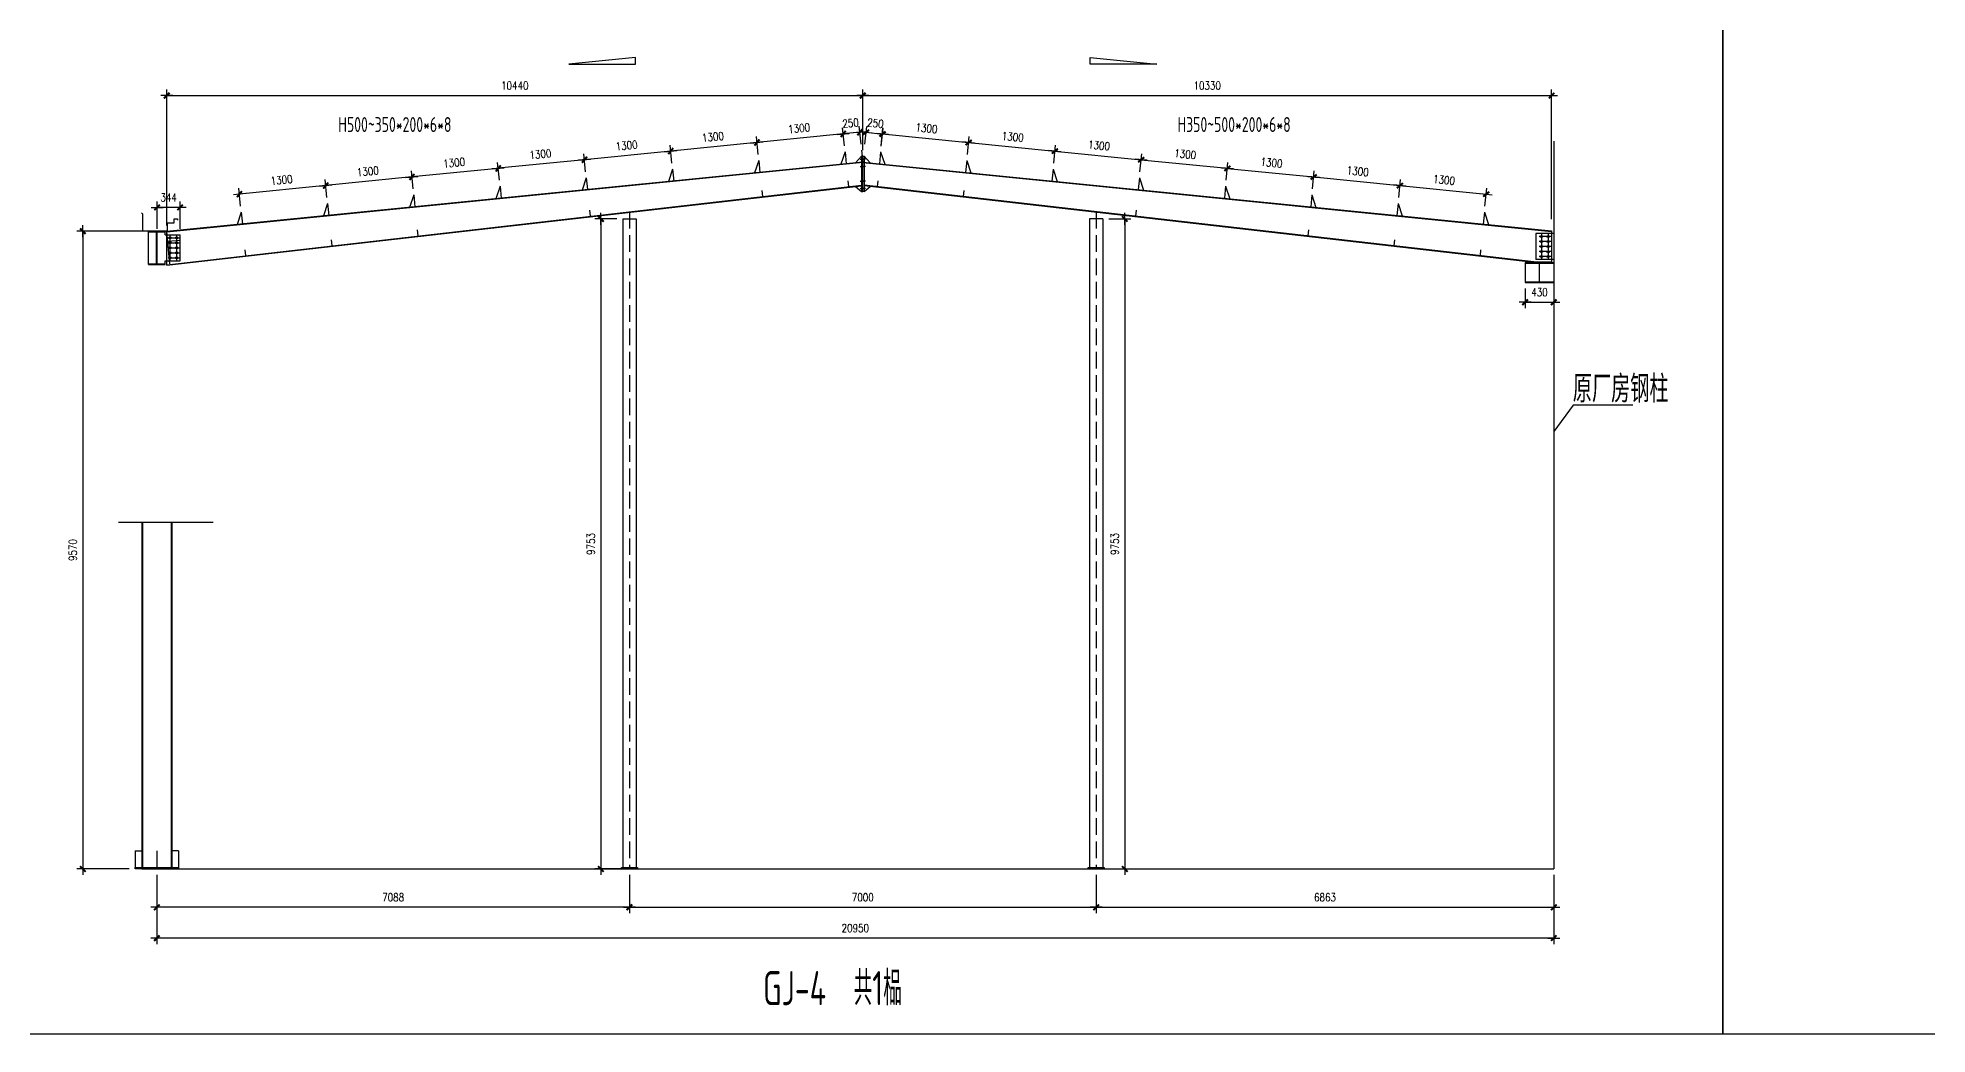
# Model space of a CAD drawing. Header units: millimetres. Extents: x 2287919 to 2522484, y -1845182 to -1736911.
# Drawn here: x 2366007 to 2394342, y -1845182 to -1830232 of the extents above; entities that cross this region are included whole.
import ezdxf

# ---------------------------------------------------------------- set-up
doc = ezdxf.new("R2010")
doc.units = ezdxf.units.MM
doc.header["$LTSCALE"] = 1000
doc.header["$PDMODE"] = 34
doc.linetypes.add('DASH', pattern=[0.35, 0.25, -0.1])
doc.styles.add('DIM_FONT', font='simplex.shx', dxfattribs={"width": 0.8, "bigfont": 'hztxt.shx'})
doc.styles.add('hz', font='gbenor.shx', dxfattribs={"width": 0.75, "height": 100, "bigfont": 'gbcbig.shx'})
doc.styles.add('TSSD_Label', font='Tssdeng.shx', dxfattribs={"width": 0.7, "bigfont": 'hztxt.shx'})
doc.dimstyles.new('WGH(1)', dxfattribs={"dimscale": 1.2, "dimtxt": 100, "dimasz": 0.5, "dimexe": 75, "dimexo": 75, "dimgap": 75, "dimtad": 1, "dimdec": 0, "dimzin": 0, "dimdsep": 46, "dimtxsty": 'DIM_FONT', "dimblk1": '_DIMX', "dimblk2": '_DIMX', "dimsah": 1, "dimcen": 0.09, "dimclrd": 3, "dimclre": 3, "dimclrt": 7, "dimadec": 0, "dimazin": 0, "dimtfac": 1, "dimtdec": 0, "dimtix": 1, "dimtmove": 2, "dimatfit": 3, "dimldrblk": '_DIMX', "dimfxl": 1, "dimtolj": 1, "dimtzin": 0, "dimarcsym": 0})

# ---------------------------------------------------------------- blocks, each defined once
blk = doc.blocks.new('_DIMX')
blk.add_line((-150, 0), (150, 0))
at = {"const_width": 50}
blk.add_lwpolyline([(-70, -70), (70, 70)], dxfattribs=at)
blk = doc.blocks.new('*D99')
at = {"color": 3, "lineweight": -2}
for p, q in [((2367792, -1842793), (2367792, -1843830)), ((2388742, -1842793), (2388742, -1843830)), ((2388741, -1843740), (2367793, -1843740))]:
    blk.add_line(p, q, dxfattribs=at)
at = {"layer": 'Defpoints', "color": 0}
for p in [(2367792, -1842703), (2388742, -1842703), (2367792, -1843740)]:
    blk.add_point(p, dxfattribs=at)
at = {"color": 3, "lineweight": -2, "xscale": 0.6, "yscale": 0.6, "zscale": 0.6, "rotation": 180}
blk.add_blockref('_DIMX', (2367792, -1843740), dxfattribs=at)
at = {"color": 3, "lineweight": -2, "xscale": 0.6, "yscale": 0.6, "zscale": 0.6}
blk.add_blockref('_DIMX', (2388742, -1843740), dxfattribs=at)
at = {"color": 7, "insert": (2378267, -1843590), "char_height": 120, "attachment_point": 5, "style": 'DIM_FONT'}
blk.add_mtext('\\A1;20950', dxfattribs=at)
blk = doc.blocks.new('*D100')
at = {"color": 3, "lineweight": -2}
for p, q in [((2378379, -1831918), (2378379, -1831010)), ((2388709, -1832953), (2388709, -1831010)), ((2378380, -1831100), (2388708, -1831100))]:
    blk.add_line(p, q, dxfattribs=at)
at = {"layer": 'Defpoints', "color": 0}
for p in [(2388709, -1831100), (2378379, -1832008), (2388709, -1833043)]:
    blk.add_point(p, dxfattribs=at)
at = {"color": 3, "lineweight": -2, "xscale": 0.6, "yscale": 0.6, "zscale": 0.6, "rotation": 180}
blk.add_blockref('_DIMX', (2378379, -1831100), dxfattribs=at)
at = {"color": 3, "lineweight": -2, "xscale": 0.6, "yscale": 0.6, "zscale": 0.6}
blk.add_blockref('_DIMX', (2388709, -1831100), dxfattribs=at)
at = {"color": 7, "insert": (2383544, -1830950), "char_height": 120, "attachment_point": 5, "style": 'DIM_FONT'}
blk.add_mtext('\\A1;10330', dxfattribs=at)
blk = doc.blocks.new('*D73')
at = {"color": 3, "lineweight": -2}
for p, q in [((2367940, -1833051), (2367940, -1831010)), ((2378379, -1831918), (2378379, -1831010)), ((2367941, -1831100), (2378379, -1831100))]:
    blk.add_line(p, q, dxfattribs=at)
at = {"layer": 'Defpoints', "color": 0}
for p in [(2378379, -1831100), (2378379, -1832008), (2367940, -1833141)]:
    blk.add_point(p, dxfattribs=at)
at = {"color": 3, "lineweight": -2, "xscale": 0.6, "yscale": 0.6, "zscale": 0.6, "rotation": 180}
blk.add_blockref('_DIMX', (2367940, -1831100), dxfattribs=at)
at = {"color": 3, "lineweight": -2, "xscale": 0.6, "yscale": 0.6, "zscale": 0.6}
blk.add_blockref('_DIMX', (2378379, -1831100), dxfattribs=at)
at = {"color": 7, "insert": (2373160, -1830950), "char_height": 120, "attachment_point": 5, "style": 'DIM_FONT'}
blk.add_mtext('\\A1;10440', dxfattribs=at)
blk = doc.blocks.new('*D101')
at = {"color": 3, "lineweight": -2}
for p, q in [((2378104, -1831854), (2378077, -1831585)), ((2378353, -1831829), (2378326, -1831560)), ((2378085, -1831675), (2378085, -1831675)), ((2378335, -1831650), (2378086, -1831675)), ((2378335, -1831650), (2378336, -1831650))]:
    blk.add_line(p, q, dxfattribs=at)
at = {"layer": 'Defpoints', "color": 0}
for p in [(2378086, -1831675), (2378113, -1831944), (2378362, -1831919)]:
    blk.add_point(p, dxfattribs=at)
at = {"color": 3, "lineweight": -2, "xscale": 0.6, "yscale": 0.6, "zscale": 0.6}
for p, rotation in [((2378335, -1831650), 185.7037500528559), ((2378086, -1831675), 5.703750052855903)]:
    blk.add_blockref('_DIMX', p, dxfattribs=dict(at, rotation=rotation))
at = {"color": 7, "insert": (2378195, -1831513), "char_height": 120, "attachment_point": 5, "rotation": 5.7038, "style": 'DIM_FONT'}
blk.add_mtext('\\A1;250', dxfattribs=at)
blk = doc.blocks.new('*D102')
at = {"color": 3, "lineweight": -2}
for p, q in [((2378408, -1831829), (2378438, -1831561)), ((2378656, -1831858), (2378687, -1831589)), ((2378427, -1831650), (2378427, -1831650)), ((2378428, -1831650), (2378676, -1831679)), ((2378677, -1831679), (2378678, -1831679))]:
    blk.add_line(p, q, dxfattribs=at)
at = {"layer": 'Defpoints', "color": 0}
for p in [(2378676, -1831679), (2378397, -1831919), (2378646, -1831947)]:
    blk.add_point(p, dxfattribs=at)
at = {"color": 3, "lineweight": -2, "xscale": 0.6, "yscale": 0.6, "zscale": 0.6}
for p, rotation in [((2378428, -1831650), 353.4813647160325), ((2378676, -1831679), 173.4813647160325)]:
    blk.add_blockref('_DIMX', p, dxfattribs=dict(at, rotation=rotation))
at = {"color": 7, "insert": (2378569, -1831515), "char_height": 120, "attachment_point": 5, "rotation": 353.4814, "style": 'DIM_FONT'}
blk.add_mtext('\\A1;250', dxfattribs=at)
blk = doc.blocks.new('*D103')
at = {"color": 3, "lineweight": -2}
for p, q in [((2367577, -1833133), (2366592, -1833133)), ((2366682, -1833134), (2366682, -1842702)), ((2367377, -1842703), (2366592, -1842703))]:
    blk.add_line(p, q, dxfattribs=at)
at = {"layer": 'Defpoints', "color": 0}
for p in [(2367667, -1833133), (2366682, -1842703), (2367467, -1842703)]:
    blk.add_point(p, dxfattribs=at)
at = {"color": 3, "lineweight": -2, "xscale": 0.6, "yscale": 0.6, "zscale": 0.6}
for p, rotation in [((2366682, -1833133), 90), ((2366682, -1842703), 270)]:
    blk.add_blockref('_DIMX', p, dxfattribs=dict(at, rotation=rotation))
at = {"color": 7, "insert": (2366532, -1837918), "char_height": 120, "attachment_point": 5, "rotation": 90, "style": 'DIM_FONT'}
blk.add_mtext('\\A1;9570', dxfattribs=at)
blk = doc.blocks.new('*D104')
at = {"color": 3, "lineweight": -2}
for p, q in [((2378104, -1831854), (2378077, -1831585)), ((2376810, -1831983), (2376783, -1831714)), ((2378085, -1831675), (2376793, -1831804))]:
    blk.add_line(p, q, dxfattribs=at)
at = {"layer": 'Defpoints', "color": 0}
for p in [(2376792, -1831804), (2376819, -1832073), (2378113, -1831944)]:
    blk.add_point(p, dxfattribs=at)
at = {"color": 3, "lineweight": -2, "xscale": 0.6, "yscale": 0.6, "zscale": 0.6}
for p, rotation in [((2376792, -1831804), 185.7037500528465), ((2378086, -1831675), 5.703750052846503)]:
    blk.add_blockref('_DIMX', p, dxfattribs=dict(at, rotation=rotation))
at = {"color": 7, "insert": (2377424, -1831590), "char_height": 120, "attachment_point": 5, "rotation": 5.7038, "style": 'DIM_FONT'}
blk.add_mtext('\\A1;1300', dxfattribs=at)
blk = doc.blocks.new('*D105')
at = {"color": 3, "lineweight": -2}
for p, q in [((2375517, -1832113), (2375490, -1831844)), ((2376792, -1831804), (2375499, -1831933)), ((2376810, -1831983), (2376783, -1831714))]:
    blk.add_line(p, q, dxfattribs=at)
at = {"layer": 'Defpoints', "color": 0}
for p in [(2375499, -1831933), (2376819, -1832073), (2375526, -1832202)]:
    blk.add_point(p, dxfattribs=at)
at = {"color": 3, "lineweight": -2, "xscale": 0.6, "yscale": 0.6, "zscale": 0.6}
for p, rotation in [((2375499, -1831933), 185.7037500649834), ((2376792, -1831804), 5.703750064983436)]:
    blk.add_blockref('_DIMX', p, dxfattribs=dict(at, rotation=rotation))
at = {"color": 7, "insert": (2376131, -1831719), "char_height": 120, "attachment_point": 5, "rotation": 5.7038, "style": 'DIM_FONT'}
blk.add_mtext('\\A1;1300', dxfattribs=at)
blk = doc.blocks.new('*D106')
at = {"color": 3, "lineweight": -2}
for p, q in [((2375517, -1832113), (2375490, -1831844)), ((2374223, -1832242), (2374196, -1831973)), ((2375498, -1831933), (2374206, -1832062))]:
    blk.add_line(p, q, dxfattribs=at)
at = {"layer": 'Defpoints', "color": 0}
for p in [(2374205, -1832062), (2374232, -1832331), (2375526, -1832202)]:
    blk.add_point(p, dxfattribs=at)
at = {"color": 3, "lineweight": -2, "xscale": 0.6, "yscale": 0.6, "zscale": 0.6}
for p, rotation in [((2375499, -1831933), 5.703750064983436), ((2374205, -1832062), 185.7037500649834)]:
    blk.add_blockref('_DIMX', p, dxfattribs=dict(at, rotation=rotation))
at = {"color": 7, "insert": (2374837, -1831848), "char_height": 120, "attachment_point": 5, "rotation": 5.7038, "style": 'DIM_FONT'}
blk.add_mtext('\\A1;1300', dxfattribs=at)
blk = doc.blocks.new('*D107')
at = {"color": 3, "lineweight": -2}
for p, q in [((2372930, -1832371), (2372903, -1832102)), ((2374205, -1832062), (2372912, -1832191)), ((2374223, -1832242), (2374196, -1831973))]:
    blk.add_line(p, q, dxfattribs=at)
at = {"layer": 'Defpoints', "color": 0}
for p in [(2372912, -1832192), (2374232, -1832331), (2372939, -1832461)]:
    blk.add_point(p, dxfattribs=at)
at = {"color": 3, "lineweight": -2, "xscale": 0.6, "yscale": 0.6, "zscale": 0.6}
for p, rotation in [((2372912, -1832192), 185.7037500649834), ((2374205, -1832062), 5.703750064983436)]:
    blk.add_blockref('_DIMX', p, dxfattribs=dict(at, rotation=rotation))
at = {"color": 7, "insert": (2373544, -1831978), "char_height": 120, "attachment_point": 5, "rotation": 5.7038, "style": 'DIM_FONT'}
blk.add_mtext('\\A1;1300', dxfattribs=at)
blk = doc.blocks.new('*D108')
at = {"color": 3, "lineweight": -2}
for p, q in [((2372930, -1832371), (2372903, -1832102)), ((2371636, -1832500), (2371609, -1832231)), ((2372911, -1832192), (2371619, -1832321))]:
    blk.add_line(p, q, dxfattribs=at)
at = {"layer": 'Defpoints', "color": 0}
for p in [(2371618, -1832321), (2371645, -1832590), (2372939, -1832461)]:
    blk.add_point(p, dxfattribs=at)
at = {"color": 3, "lineweight": -2, "xscale": 0.6, "yscale": 0.6, "zscale": 0.6}
for p, rotation in [((2372912, -1832192), 5.703750064983436), ((2371618, -1832321), 185.7037500649834)]:
    blk.add_blockref('_DIMX', p, dxfattribs=dict(at, rotation=rotation))
at = {"color": 7, "insert": (2372250, -1832107), "char_height": 120, "attachment_point": 5, "rotation": 5.7038, "style": 'DIM_FONT'}
blk.add_mtext('\\A1;1300', dxfattribs=at)
blk = doc.blocks.new('*D109')
at = {"color": 3, "lineweight": -2}
for p, q in [((2370342, -1832629), (2370316, -1832360)), ((2371617, -1832321), (2370325, -1832450)), ((2371636, -1832500), (2371609, -1832231))]:
    blk.add_line(p, q, dxfattribs=at)
at = {"layer": 'Defpoints', "color": 0}
for p in [(2370325, -1832450), (2370351, -1832719), (2371645, -1832590)]:
    blk.add_point(p, dxfattribs=at)
at = {"color": 3, "lineweight": -2, "xscale": 0.6, "yscale": 0.6, "zscale": 0.6}
for p, rotation in [((2370325, -1832450), 185.7037500649834), ((2371618, -1832321), 5.703750064983436)]:
    blk.add_blockref('_DIMX', p, dxfattribs=dict(at, rotation=rotation))
at = {"color": 7, "insert": (2370956, -1832236), "char_height": 120, "attachment_point": 5, "rotation": 5.7038, "style": 'DIM_FONT'}
blk.add_mtext('\\A1;1300', dxfattribs=at)
blk = doc.blocks.new('*D110')
at = {"color": 3, "lineweight": -2}
for p, q in [((2370342, -1832629), (2370316, -1832360)), ((2369049, -1832759), (2369022, -1832490)), ((2370324, -1832450), (2369032, -1832579))]:
    blk.add_line(p, q, dxfattribs=at)
at = {"layer": 'Defpoints', "color": 0}
for p in [(2369031, -1832579), (2370351, -1832719), (2369058, -1832848)]:
    blk.add_point(p, dxfattribs=at)
at = {"color": 3, "lineweight": -2, "xscale": 0.6, "yscale": 0.6, "zscale": 0.6}
for p, rotation in [((2370325, -1832450), 5.703750064983436), ((2369031, -1832579), 185.7037500649834)]:
    blk.add_blockref('_DIMX', p, dxfattribs=dict(at, rotation=rotation))
at = {"color": 7, "insert": (2369663, -1832365), "char_height": 120, "attachment_point": 5, "rotation": 5.7038, "style": 'DIM_FONT'}
blk.add_mtext('\\A1;1300', dxfattribs=at)
blk = doc.blocks.new('*D111')
at = {"color": 3, "lineweight": -2}
for p, q in [((2378655, -1831854), (2378682, -1831585)), ((2378674, -1831675), (2379966, -1831804)), ((2379949, -1831983), (2379975, -1831714))]:
    blk.add_line(p, q, dxfattribs=at)
at = {"layer": 'Defpoints', "color": 0}
for p in [(2379967, -1831804), (2378646, -1831944), (2379940, -1832073)]:
    blk.add_point(p, dxfattribs=at)
at = {"color": 3, "lineweight": -2, "xscale": 0.6, "yscale": 0.6, "zscale": 0.6}
for p, rotation in [((2378673, -1831675), 174.2962499471535), ((2379967, -1831804), 354.2962499471535)]:
    blk.add_blockref('_DIMX', p, dxfattribs=dict(at, rotation=rotation))
at = {"color": 7, "insert": (2379335, -1831590), "char_height": 120, "attachment_point": 5, "rotation": 354.2962, "style": 'DIM_FONT'}
blk.add_mtext('\\A1;1300', dxfattribs=at)
blk = doc.blocks.new('*D112')
at = {"color": 3, "lineweight": -2}
for p, q in [((2379949, -1831983), (2379975, -1831714)), ((2379967, -1831804), (2381259, -1831933)), ((2381242, -1832113), (2381269, -1831844))]:
    blk.add_line(p, q, dxfattribs=at)
at = {"layer": 'Defpoints', "color": 0}
for p in [(2379940, -1832073), (2381260, -1831933), (2381233, -1832202)]:
    blk.add_point(p, dxfattribs=at)
at = {"color": 3, "lineweight": -2, "xscale": 0.6, "yscale": 0.6, "zscale": 0.6}
for p, rotation in [((2379967, -1831804), 174.2962499350166), ((2381260, -1831933), 354.2962499350166)]:
    blk.add_blockref('_DIMX', p, dxfattribs=dict(at, rotation=rotation))
at = {"color": 7, "insert": (2380628, -1831719), "char_height": 120, "attachment_point": 5, "rotation": 354.2962, "style": 'DIM_FONT'}
blk.add_mtext('\\A1;1300', dxfattribs=at)
blk = doc.blocks.new('*D113')
at = {"color": 3, "lineweight": -2}
for p, q in [((2381242, -1832113), (2381269, -1831844)), ((2381261, -1831933), (2382553, -1832062)), ((2382536, -1832242), (2382563, -1831973))]:
    blk.add_line(p, q, dxfattribs=at)
at = {"layer": 'Defpoints', "color": 0}
for p in [(2382554, -1832062), (2381233, -1832202), (2382527, -1832331)]:
    blk.add_point(p, dxfattribs=at)
at = {"color": 3, "lineweight": -2, "xscale": 0.6, "yscale": 0.6, "zscale": 0.6}
for p, rotation in [((2381260, -1831933), 174.2962499350166), ((2382554, -1832062), 354.2962499350166)]:
    blk.add_blockref('_DIMX', p, dxfattribs=dict(at, rotation=rotation))
at = {"color": 7, "insert": (2381922, -1831848), "char_height": 120, "attachment_point": 5, "rotation": 354.2962, "style": 'DIM_FONT'}
blk.add_mtext('\\A1;1300', dxfattribs=at)
blk = doc.blocks.new('*D114')
at = {"color": 3, "lineweight": -2}
for p, q in [((2382536, -1832242), (2382563, -1831973)), ((2382554, -1832062), (2383847, -1832191)), ((2383829, -1832371), (2383856, -1832102))]:
    blk.add_line(p, q, dxfattribs=at)
at = {"layer": 'Defpoints', "color": 0}
for p in [(2382527, -1832331), (2383847, -1832192), (2383820, -1832461)]:
    blk.add_point(p, dxfattribs=at)
at = {"color": 3, "lineweight": -2, "xscale": 0.6, "yscale": 0.6, "zscale": 0.6}
for p, rotation in [((2382554, -1832062), 174.2962499350166), ((2383847, -1832192), 354.2962499350166)]:
    blk.add_blockref('_DIMX', p, dxfattribs=dict(at, rotation=rotation))
at = {"color": 7, "insert": (2383215, -1831978), "char_height": 120, "attachment_point": 5, "rotation": 354.2962, "style": 'DIM_FONT'}
blk.add_mtext('\\A1;1300', dxfattribs=at)
blk = doc.blocks.new('*D115')
at = {"color": 3, "lineweight": -2}
for p, q in [((2383829, -1832371), (2383856, -1832102)), ((2383848, -1832192), (2385140, -1832321)), ((2385123, -1832500), (2385150, -1832231))]:
    blk.add_line(p, q, dxfattribs=at)
at = {"layer": 'Defpoints', "color": 0}
for p in [(2385141, -1832321), (2383820, -1832461), (2385114, -1832590)]:
    blk.add_point(p, dxfattribs=at)
at = {"color": 3, "lineweight": -2, "xscale": 0.6, "yscale": 0.6, "zscale": 0.6}
for p, rotation in [((2383847, -1832192), 174.2962499350166), ((2385141, -1832321), 354.2962499350166)]:
    blk.add_blockref('_DIMX', p, dxfattribs=dict(at, rotation=rotation))
at = {"color": 7, "insert": (2384509, -1832107), "char_height": 120, "attachment_point": 5, "rotation": 354.2962, "style": 'DIM_FONT'}
blk.add_mtext('\\A1;1300', dxfattribs=at)
blk = doc.blocks.new('*D116')
at = {"color": 3, "lineweight": -2}
for p, q in [((2385123, -1832500), (2385150, -1832231)), ((2385141, -1832321), (2386434, -1832450)), ((2386416, -1832629), (2386443, -1832360))]:
    blk.add_line(p, q, dxfattribs=at)
at = {"layer": 'Defpoints', "color": 0}
for p in [(2385114, -1832590), (2386407, -1832719), (2386434, -1832450)]:
    blk.add_point(p, dxfattribs=at)
at = {"color": 3, "lineweight": -2, "xscale": 0.6, "yscale": 0.6, "zscale": 0.6}
for p, rotation in [((2385141, -1832321), 174.2962499350166), ((2386434, -1832450), 354.2962499350166)]:
    blk.add_blockref('_DIMX', p, dxfattribs=dict(at, rotation=rotation))
at = {"color": 7, "insert": (2385802, -1832236), "char_height": 120, "attachment_point": 5, "rotation": 354.2962, "style": 'DIM_FONT'}
blk.add_mtext('\\A1;1300', dxfattribs=at)
blk = doc.blocks.new('*D117')
at = {"color": 3, "lineweight": -2}
for p, q in [((2386416, -1832629), (2386443, -1832360)), ((2386435, -1832450), (2387727, -1832579)), ((2387710, -1832759), (2387737, -1832490))]:
    blk.add_line(p, q, dxfattribs=at)
at = {"layer": 'Defpoints', "color": 0}
for p in [(2386407, -1832719), (2387728, -1832579), (2387701, -1832848)]:
    blk.add_point(p, dxfattribs=at)
at = {"color": 3, "lineweight": -2, "xscale": 0.6, "yscale": 0.6, "zscale": 0.6}
for p, rotation in [((2386434, -1832450), 174.2962499350166), ((2387728, -1832579), 354.2962499350166)]:
    blk.add_blockref('_DIMX', p, dxfattribs=dict(at, rotation=rotation))
at = {"color": 7, "insert": (2387096, -1832365), "char_height": 120, "attachment_point": 5, "rotation": 354.2962, "style": 'DIM_FONT'}
blk.add_mtext('\\A1;1300', dxfattribs=at)
blk = doc.blocks.new('*D74')
at = {"color": 3, "lineweight": -2}
for p, q in [((2374689, -1832950), (2374361, -1832950)), ((2374451, -1832951), (2374451, -1842702)), ((2374789, -1842703), (2374361, -1842703))]:
    blk.add_line(p, q, dxfattribs=at)
at = {"layer": 'Defpoints', "color": 0}
for p in [(2374779, -1832950), (2374451, -1842703), (2374879, -1842703)]:
    blk.add_point(p, dxfattribs=at)
at = {"color": 3, "lineweight": -2, "xscale": 0.6, "yscale": 0.6, "zscale": 0.6}
for p, rotation in [((2374451, -1832950), 90), ((2374451, -1842703), 270)]:
    blk.add_blockref('_DIMX', p, dxfattribs=dict(at, rotation=rotation))
at = {"color": 7, "insert": (2374301, -1837827), "char_height": 120, "attachment_point": 5, "rotation": 90, "style": 'DIM_FONT'}
blk.add_mtext('\\A1;9753', dxfattribs=at)
blk = doc.blocks.new('*D75')
at = {"color": 3, "lineweight": -2}
for p, q in [((2381879, -1842793), (2381879, -1843368)), ((2388742, -1842793), (2388742, -1843368)), ((2381880, -1843278), (2388741, -1843278))]:
    blk.add_line(p, q, dxfattribs=at)
at = {"layer": 'Defpoints', "color": 0}
for p in [(2381879, -1842703), (2388742, -1842703), (2388742, -1843278)]:
    blk.add_point(p, dxfattribs=at)
at = {"color": 3, "lineweight": -2, "xscale": 0.6, "yscale": 0.6, "zscale": 0.6, "rotation": 180}
blk.add_blockref('_DIMX', (2381879, -1843278), dxfattribs=at)
at = {"color": 3, "lineweight": -2, "xscale": 0.6, "yscale": 0.6, "zscale": 0.6}
blk.add_blockref('_DIMX', (2388742, -1843278), dxfattribs=at)
at = {"color": 7, "insert": (2385311, -1843128), "char_height": 120, "attachment_point": 5, "style": 'DIM_FONT'}
blk.add_mtext('\\A1;6863', dxfattribs=at)
blk = doc.blocks.new('*D76')
at = {"color": 3, "lineweight": -2}
for p, q in [((2367792, -1842883), (2367792, -1843368)), ((2374879, -1842793), (2374879, -1843368)), ((2374879, -1843278), (2367793, -1843278))]:
    blk.add_line(p, q, dxfattribs=at)
at = {"layer": 'Defpoints', "color": 0}
for p in [(2367792, -1842793), (2374879, -1842703), (2367792, -1843278)]:
    blk.add_point(p, dxfattribs=at)
at = {"color": 3, "lineweight": -2, "xscale": 0.6, "yscale": 0.6, "zscale": 0.6, "rotation": 180}
blk.add_blockref('_DIMX', (2367792, -1843278), dxfattribs=at)
at = {"color": 3, "lineweight": -2, "xscale": 0.6, "yscale": 0.6, "zscale": 0.6}
blk.add_blockref('_DIMX', (2374879, -1843278), dxfattribs=at)
at = {"color": 7, "insert": (2371336, -1843128), "char_height": 120, "attachment_point": 5, "style": 'DIM_FONT'}
blk.add_mtext('\\A1;7088', dxfattribs=at)
blk = doc.blocks.new('*D77')
at = {"color": 3, "lineweight": -2}
for p, q in [((2374879, -1842883), (2374879, -1843368)), ((2381879, -1842883), (2381879, -1843368)), ((2374880, -1843278), (2381879, -1843278))]:
    blk.add_line(p, q, dxfattribs=at)
at = {"layer": 'Defpoints', "color": 0}
for p in [(2374879, -1842793), (2381879, -1842793), (2381879, -1843278)]:
    blk.add_point(p, dxfattribs=at)
at = {"color": 3, "lineweight": -2, "xscale": 0.6, "yscale": 0.6, "zscale": 0.6, "rotation": 180}
blk.add_blockref('_DIMX', (2374879, -1843278), dxfattribs=at)
at = {"color": 3, "lineweight": -2, "xscale": 0.6, "yscale": 0.6, "zscale": 0.6}
blk.add_blockref('_DIMX', (2381879, -1843278), dxfattribs=at)
at = {"color": 7, "insert": (2378379, -1843128), "char_height": 120, "attachment_point": 5, "style": 'DIM_FONT'}
blk.add_mtext('\\A1;7000', dxfattribs=at)
blk = doc.blocks.new('*D78')
at = {"color": 3, "lineweight": -2}
for p, q in [((2382069, -1832950), (2382398, -1832950)), ((2382308, -1832951), (2382308, -1842702)), ((2381969, -1842703), (2382398, -1842703))]:
    blk.add_line(p, q, dxfattribs=at)
at = {"layer": 'Defpoints', "color": 0}
for p in [(2381979, -1832950), (2381879, -1842703), (2382308, -1842703)]:
    blk.add_point(p, dxfattribs=at)
at = {"color": 3, "lineweight": -2, "xscale": 0.6, "yscale": 0.6, "zscale": 0.6}
for p, rotation in [((2382308, -1832950), 90), ((2382308, -1842703), 270)]:
    blk.add_blockref('_DIMX', p, dxfattribs=dict(at, rotation=rotation))
at = {"color": 7, "insert": (2382158, -1837827), "char_height": 120, "attachment_point": 5, "rotation": 90, "style": 'DIM_FONT'}
blk.add_mtext('\\A1;9753', dxfattribs=at)
blk = doc.blocks.new('*D137')
at = {"color": 3, "lineweight": -2}
for p, q in [((2367796, -1833098), (2367796, -1832687)), ((2368140, -1833098), (2368140, -1832687)), ((2367795, -1832777), (2367795, -1832777)), ((2368140, -1832777), (2367796, -1832777)), ((2368141, -1832777), (2368141, -1832777))]:
    blk.add_line(p, q, dxfattribs=at)
at = {"layer": 'Defpoints', "color": 0}
for p in [(2367796, -1832777), (2367796, -1833188), (2368140, -1833188)]:
    blk.add_point(p, dxfattribs=at)
at = {"color": 3, "lineweight": -2, "xscale": 0.6, "yscale": 0.6, "zscale": 0.6}
blk.add_blockref('_DIMX', (2367796, -1832777), dxfattribs=at)
at = {"color": 3, "lineweight": -2, "xscale": 0.6, "yscale": 0.6, "zscale": 0.6, "rotation": 180}
blk.add_blockref('_DIMX', (2368140, -1832777), dxfattribs=at)
at = {"color": 7, "insert": (2367968, -1832627), "char_height": 120, "attachment_point": 5, "style": 'DIM_FONT'}
blk.add_mtext('\\A1;344', dxfattribs=at)
blk = doc.blocks.new('*D497')
at = {"color": 3, "lineweight": -2}
for p, q in [((2388312, -1833992), (2388312, -1834290)), ((2388742, -1833992), (2388742, -1834290)), ((2388313, -1834200), (2388741, -1834200))]:
    blk.add_line(p, q, dxfattribs=at)
at = {"layer": 'Defpoints', "color": 0}
for p in [(2388312, -1833902), (2388742, -1833902), (2388742, -1834200)]:
    blk.add_point(p, dxfattribs=at)
at = {"color": 3, "lineweight": -2, "xscale": 0.6, "yscale": 0.6, "zscale": 0.6, "rotation": 180}
blk.add_blockref('_DIMX', (2388312, -1834200), dxfattribs=at)
at = {"color": 3, "lineweight": -2, "xscale": 0.6, "yscale": 0.6, "zscale": 0.6}
blk.add_blockref('_DIMX', (2388742, -1834200), dxfattribs=at)
at = {"color": 7, "insert": (2388527, -1834050), "char_height": 120, "attachment_point": 5, "style": 'DIM_FONT'}
blk.add_mtext('\\A1;430', dxfattribs=at)

msp = doc.modelspace()

# ---------------------------------------------------------------- linework, layer by layer
for p, q in [((2374970, -1830530.1), (2373970, -1830630.1)), ((2373970, -1830630.1), (2374970, -1830630.1)), ((2374970, -1830630.1), (2374970, -1830530.1)), ((2381790.1, -1830630.1), (2381790.1, -1830530.1)), ((2381790.1, -1830530.1), (2382790.1, -1830630.1)), ((2382790.1, -1830630.1), (2381790.1, -1830630.1)), ((2388741.9, -1831784.6), (2388741.9, -1842703)), ((2378379.4, -1832098), (2367939.9, -1833140.7)), ((2378380.2, -1832106), (2367939.9, -1833148.7)), ((2376819.2, -1832073), (2376757.5, -1832260)), ((2376819.2, -1832073), (2376837.1, -1832252.1)), ((2378112.8, -1831943.8), (2378051.1, -1832130.8)), ((2378112.8, -1831943.8), (2378130.7, -1832122.9)), ((2378361.4, -1832008), (2378271.4, -1832108.8)), ((2378361.5, -1831918.9), (2378379.4, -1832098)), ((2378378.6, -1832106), (2388708.9, -1833137.8)), ((2378379.4, -1832098), (2388708.9, -1833129.7)), ((2378379.4, -1832098), (2388708.9, -1833129.7)), ((2378397.4, -1832008), (2378487.4, -1832108.8)), ((2378646.1, -1831943.8), (2378628.2, -1832122.9)), ((2378646.1, -1831943.8), (2378707.8, -1832130.8)), ((2379939.7, -1832073), (2379921.8, -1832252.1)), ((2379939.7, -1832073), (2380001.4, -1832260)), ((2374232.1, -1832331.4), (2374170.4, -1832518.4)), ((2374232.1, -1832331.4), (2374250, -1832510.5)), ((2375525.7, -1832202.2), (2375463.9, -1832389.2)), ((2375525.7, -1832202.2), (2375543.5, -1832381.3)), ((2378156, -1832376.4), (2378164.9, -1832466)), ((2378602.9, -1832376.4), (2378593.9, -1832466)), ((2381233.2, -1832202.2), (2381215.3, -1832381.3)), ((2381233.2, -1832202.2), (2381294.9, -1832389.2)), ((2382526.8, -1832331.4), (2382508.9, -1832510.5)), ((2382526.8, -1832331.4), (2382588.5, -1832518.4)), ((2367939.9, -1833636.6), (2378361.4, -1832443.5)), ((2367939.9, -1833644.7), (2378361.4, -1832451.6)), ((2370351.4, -1832719), (2370289.7, -1832906)), ((2370351.4, -1832719), (2370369.3, -1832898.1)), ((2371645, -1832589.8), (2371583.3, -1832776.8)), ((2371645, -1832589.8), (2371662.9, -1832768.9)), ((2372938.5, -1832460.6), (2372876.8, -1832647.6)), ((2372938.5, -1832460.6), (2372956.4, -1832639.7)), ((2376864.3, -1832524.3), (2376873.3, -1832613.9)), ((2378271.4, -1832461.9), (2378361.4, -1832538)), ((2388441.9, -1833593.5), (2378397.4, -1832443.5)), ((2388441.9, -1833601.5), (2378397.4, -1832451.6)), ((2378397.4, -1832538), (2378487.4, -1832461.9)), ((2379894.6, -1832524.3), (2379885.6, -1832613.9)), ((2383820.3, -1832460.6), (2383802.5, -1832639.7)), ((2383820.3, -1832460.6), (2383882.1, -1832647.6)), ((2385113.9, -1832589.8), (2385096, -1832768.9)), ((2385113.9, -1832589.8), (2385175.6, -1832776.8)), ((2386407.5, -1832719), (2386389.6, -1832898.1)), ((2386407.5, -1832719), (2386469.2, -1832906)), ((2369057.8, -1832848.2), (2368996.1, -1833035.2)), ((2369057.8, -1832848.2), (2369075.7, -1833027.3)), ((2374280.9, -1832820.1), (2374289.9, -1832909.7)), ((2374779.4, -1832950.2), (2374779.4, -1842703)), ((2374779.4, -1832950.2), (2374979.4, -1832950.2)), ((2374979.4, -1832950.2), (2374979.4, -1842703)), ((2381779.4, -1832950.2), (2381779.4, -1842703)), ((2381979.4, -1832950.2), (2381779.4, -1832950.2)), ((2381979.4, -1832950.2), (2381979.4, -1842703)), ((2382478, -1832820.1), (2382469, -1832909.7)), ((2387701, -1832848.2), (2387683.1, -1833027.3)), ((2387701, -1832848.2), (2387762.8, -1833035.2)), ((2367666.9, -1833133), (2367916.9, -1833133)), ((2367666.9, -1833633), (2367666.9, -1833133)), ((2367666.9, -1833143), (2367916.9, -1833143)), ((2367787.9, -1833623), (2367787.9, -1833143)), ((2367791.9, -1833623), (2367791.9, -1833143)), ((2367795.9, -1833623), (2367795.9, -1833143)), ((2367916.9, -1833188), (2367916.9, -1833133)), ((2367939.9, -1833644.7), (2367939.9, -1833140.7)), ((2368139.9, -1833271.5), (2367954.8, -1833290)), ((2367959.9, -1833233), (2368139.9, -1833233)), ((2367989.9, -1833578), (2367989.9, -1833188)), ((2368089.9, -1833578), (2368089.9, -1833188)), ((2370405.8, -1833263.7), (2370414.8, -1833353.3)), ((2371697.5, -1833115.9), (2371706.5, -1833205.4)), ((2385061.4, -1833115.9), (2385052.4, -1833205.4)), ((2386353.1, -1833263.7), (2386344.1, -1833353.3)), ((2388706.9, -1833215.9), (2388522.6, -1833215.9)), ((2388706.9, -1833290.9), (2388522.6, -1833290.9)), ((2388531.9, -1833215.9), (2388581.9, -1833215.9)), ((2388531.9, -1833290.9), (2388581.9, -1833290.9)), ((2388556.9, -1833190.9), (2388556.9, -1833240.9)), ((2388556.9, -1833265.9), (2388556.9, -1833315.9)), ((2388631.9, -1833215.9), (2388681.9, -1833215.9)), ((2388631.9, -1833290.9), (2388681.9, -1833290.9)), ((2388656.9, -1833190.9), (2388656.9, -1833240.9)), ((2388656.9, -1833265.9), (2388656.9, -1833315.9)), ((2388708.9, -1833129.7), (2388708.9, -1833601.5)), ((2388741.9, -1833170.9), (2388741.9, -1833560.9)), ((2367959.9, -1833308), (2368139.9, -1833308)), ((2367959.9, -1833383), (2368139.9, -1833383)), ((2367959.9, -1833458), (2368139.9, -1833458)), ((2367959.9, -1833533), (2368139.9, -1833533)), ((2369114.1, -1833411.6), (2369123.1, -1833501.2)), ((2387644.8, -1833411.6), (2387635.8, -1833501.2)), ((2388706.9, -1833365.9), (2388522.6, -1833365.9)), ((2388706.9, -1833440.9), (2388522.6, -1833440.9)), ((2388706.9, -1833515.9), (2388522.6, -1833515.9)), ((2388531.9, -1833365.9), (2388581.9, -1833365.9)), ((2388531.9, -1833440.9), (2388581.9, -1833440.9)), ((2388531.9, -1833515.9), (2388581.9, -1833515.9)), ((2388556.9, -1833340.9), (2388556.9, -1833390.9)), ((2388556.9, -1833415.9), (2388556.9, -1833465.9)), ((2388556.9, -1833490.9), (2388556.9, -1833540.9)), ((2388631.9, -1833365.9), (2388681.9, -1833365.9)), ((2388631.9, -1833445.9), (2388681.9, -1833445.9)), ((2388631.9, -1833515.9), (2388681.9, -1833515.9)), ((2388656.9, -1833340.9), (2388656.9, -1833390.9)), ((2388656.9, -1833420.9), (2388656.9, -1833470.9)), ((2388656.9, -1833490.9), (2388656.9, -1833540.9)), ((2367666.9, -1833623), (2367916.9, -1833623)), ((2367666.9, -1833633), (2367916.9, -1833633)), ((2367666.9, -1833633), (2367916.9, -1833633)), ((2367916.9, -1833633), (2367916.9, -1833578)), ((2388311.9, -1833601.5), (2388741.9, -1833601.5)), ((2388311.9, -1833601.5), (2388311.9, -1833901.5)), ((2388311.9, -1833611.5), (2388741.9, -1833611.5)), ((2388441.9, -1833593.5), (2388708.9, -1833593.5)), ((2388441.9, -1833601.5), (2388708.9, -1833601.5)), ((2388525.4, -1833891.5), (2388525.4, -1833611.5)), ((2388311.9, -1833891.5), (2388741.9, -1833891.5)), ((2388311.9, -1833901.5), (2388741.9, -1833901.5)), ((2389031.6, -1835742.8), (2388741.9, -1836137.3)), ((2389929.5, -1835742.8), (2389031.6, -1835742.8)), ((2368637.1, -1837506.2), (2367219.1, -1837506.2)), ((2367566.9, -1837506.2), (2367566.9, -1842683)), ((2367576.9, -1837506.2), (2367576.9, -1842683)), ((2368006.9, -1837506.2), (2368006.9, -1842683)), ((2368016.9, -1837506.2), (2368016.9, -1842683)), ((2367466.9, -1842433), (2367576.9, -1842433)), ((2367466.9, -1842433), (2367466.9, -1842683)), ((2367791.9, -1842433), (2367791.9, -1842683)), ((2367791.9, -1842433), (2367791.9, -1842683)), ((2368116.9, -1842433), (2368006.9, -1842433)), ((2368116.9, -1842433), (2368116.9, -1842683)), ((2367466.9, -1842703), (2367466.9, -1842683)), ((2367466.9, -1842683), (2368116.9, -1842683)), ((2367566.9, -1842703), (2367466.9, -1842703)), ((2367566.9, -1842703), (2388741.9, -1842703)), ((2368016.9, -1842703), (2368116.9, -1842703)), ((2368116.9, -1842683), (2368116.9, -1842703)), ((2368116.9, -1842703), (2368116.9, -1842683)), ((2374759.4, -1842703), (2374759.4, -1842683)), ((2374759.4, -1842683), (2374999.4, -1842683)), ((2374879.4, -1842703), (2374759.4, -1842703)), ((2374999.4, -1842683), (2374999.4, -1842703)), ((2381759.4, -1842703), (2381759.4, -1842683)), ((2381759.4, -1842683), (2381999.4, -1842683)), ((2381879.4, -1842703), (2381759.4, -1842703)), ((2381999.4, -1842683), (2381999.4, -1842703))]:
    msp.add_line(p, q)
at = {"color": 2}
for p, q in [((2378339.4, -1832053), (2378408.5, -1832053)), ((2378419.5, -1832053), (2378350.4, -1832053)), ((2378379.4, -1832008), (2378361.4, -1832008)), ((2378361.4, -1832008), (2378361.4, -1832538)), ((2378379.4, -1832098), (2378379.4, -1832008)), ((2378379.4, -1832098), (2378379.4, -1832008)), ((2378379.4, -1832008), (2378397.4, -1832008)), ((2378379.4, -1832538), (2378379.4, -1832098)), ((2378379.4, -1832538), (2378379.4, -1832098)), ((2378397.4, -1832008), (2378397.4, -1832538)), ((2378339.4, -1832163), (2378408.5, -1832163)), ((2378339.4, -1832383), (2378408.5, -1832383)), ((2378419.5, -1832163), (2378350.4, -1832163)), ((2378419.5, -1832383), (2378350.4, -1832383)), ((2378339.4, -1832493), (2378408.5, -1832493)), ((2378419.5, -1832493), (2378350.4, -1832493)), ((2378361.4, -1832538), (2378379.4, -1832538)), ((2378397.4, -1832538), (2378379.4, -1832538)), ((2388556.9, -1833170.9), (2388556.9, -1833560.9)), ((2388656.9, -1833170.9), (2388656.9, -1833560.9))]:
    msp.add_line(p, q, dxfattribs=at)
at = {"color": 6}
for p, q in [((2367581.9, -1832878), (2367559.7, -1832857.9)), ((2367581.9, -1833128), (2367581.9, -1832878)), ((2367951.9, -1833128), (2367951.9, -1833008)), ((2367951.9, -1833008), (2368051.9, -1833008)), ((2368051.9, -1833008), (2368051.9, -1832948)), ((2368051.9, -1832948), (2368101.9, -1832948)), ((2368101.9, -1832948), (2368101.9, -1832968)), ((2367581.9, -1833128), (2367951.9, -1833128)), ((2367916.9, -1833188), (2368139.9, -1833188)), ((2368139.9, -1833578), (2368139.9, -1833188)), ((2388471.9, -1833170.9), (2388471.9, -1833560.9)), ((2388741.9, -1833170.9), (2388471.9, -1833170.9)), ((2388741.9, -1833170.9), (2388475.9, -1833170.9)), ((2388741.9, -1833560.9), (2388471.9, -1833560.9)), ((2367916.9, -1833578), (2368139.9, -1833578))]:
    msp.add_line(p, q, dxfattribs=at)
at = {"linetype": 'DASH'}
for p, q in [((2374879.4, -1832842.2), (2374879.4, -1842703)), ((2381879.4, -1832842.2), (2381879.4, -1842703))]:
    msp.add_line(p, q, dxfattribs=at)
at = {"color": 1}
for p, q in [((2367988.2, -1833623.8), (2367939.9, -1833140.7)), ((2368500.6, -1833572.6), (2368500.6, -1833572.5))]:
    msp.add_line(p, q, dxfattribs=at)
for points in [[(2391278.3, -1799252), (2394773.9, -1799252), (2394773.9, -1845182.2), (2391278.3, -1845182.2)], [(2365560.4, -1829872.1), (2391278.3, -1829872.1), (2391278.3, -1845182.2), (2365560.4, -1845182.2)]]:
    msp.add_lwpolyline(points, close=True)
for centre in [(2367989.9, -1833233), (2368089.9, -1833233), (2388556.9, -1833215.9), (2388556.9, -1833290.9), (2388656.9, -1833215.9), (2388656.9, -1833290.9), (2367989.9, -1833308), (2367989.9, -1833383), (2367989.9, -1833458), (2367989.9, -1833533), (2368089.9, -1833308), (2368089.9, -1833383), (2368089.9, -1833458), (2368089.9, -1833533), (2388556.9, -1833365.9), (2388556.9, -1833440.9), (2388556.9, -1833515.9), (2388656.9, -1833365.9), (2388656.9, -1833445.9), (2388656.9, -1833515.9)]:
    msp.add_circle(centre, 15)

# ---------------------------------------------------------------- texts
at = {"color": 0, "style": 'TSSD_Label', "width": 0.7}
for s, p in [('H500~350*200*6*8', (2370512.9, -1831646.1)), ('H350~500*200*6*8', (2383098.4, -1831646.1))]:
    msp.add_text(s, height=224.347, dxfattribs=at).set_placement(p)
at = {"lineweight": -3, "style": 'TSSD_Label', "width": 0.7}
msp.add_text('原厂房钢柱', height=410.26, dxfattribs=at).set_placement((2389027.2, -1835704.9))
at = {"lineweight": -3, "insert": (2376883.7, -1844234.7), "char_height": 512.1, "attachment_point": 1, "style": 'hz'}
msp.add_mtext_dynamic_manual_height_columns('GJ-4  共1榀', width=1506.743, gutter_width=12.5, heights=[336], dxfattribs=at).dxf.set("width", 6429.978)

# ---------------------------------------------------------------- dimensions: what is measured, and where the dimension line sits
for base, p1, p2, picture, middle in [((2378379.4383898, -1831099.8367424), (2367939.9383898, -1833141.0073492), (2378379.4383898, -1832008.0169993), '*D73', (2373159.6883898, -1830949.8367424)), ((2388708.9383898, -1831099.8367424), (2378379.4383898, -1832008.0169993), (2388708.9383898, -1833043.0169993), '*D100', (2383544.1883898, -1830949.8367424)), ((2367795.9, -1832776.8), (2368139.9, -1833188), (2367795.9, -1833188), '*D137', (2367967.9, -1832626.8)), ((2367791.9, -1843740), (2388741.9, -1842703), (2367791.9, -1842703), '*D99', (2378266.9, -1843590)), ((2367791.9383898, -1843277.6476498), (2374879.4383898, -1842703.0169993), (2367791.9383898, -1842793.0169993), '*D76', (2371335.6883898, -1843127.6476498)), ((2381879.4, -1843277.6), (2374879.4, -1842793), (2381879.4, -1842793), '*D77', (2378379.4, -1843127.6)), ((2388741.9383898, -1843277.6476498), (2381879.4383898, -1842703.0169993), (2388741.9383898, -1842703.0169993), '*D75', (2385310.6883898, -1843127.6476498))]:
    dim = msp.add_linear_dim(base=base, p1=p1, p2=p2, dimstyle='WGH(1)')
    dim.commit()
    dim.dimension.update_dxf_attribs({"geometry": picture, "text_midpoint": middle})
for p1, p2, distance, picture, middle in [((2378112.8, -1831943.8), (2376819.2, -1832073), -270.4, '*D104', (2377424.2, -1831590)), ((2378361.5, -1831918.9), (2378112.8, -1831943.8), -270.4, '*D101', (2378195.4, -1831513)), ((2378397.3, -1831918.9), (2378645.7, -1831947.3), 270.4, '*D102', (2378569.3, -1831515.4)), ((2378646.1, -1831943.8), (2379939.7, -1832073), 270.4, '*D111', (2379334.7, -1831590)), ((2388311.9, -1833901.5), (2388741.9, -1833901.5), -298.5, '*D497', (2388526.9, -1834050))]:
    dim = msp.add_aligned_dim(p1=p1, p2=p2, distance=distance, dimstyle='WGH(1)')
    dim.commit()
    dim.dimension.update_dxf_attribs({"geometry": picture, "text_midpoint": middle})
for base, p1, p2, angle, picture, middle in [((2374205.2, -1832062.3), (2375525.7, -1832202.2), (2374232.1, -1832331.4), 5.70375, '*D106', (2374837.1, -1831848.4)), ((2375498.8, -1831933.1), (2376819.2, -1832073), (2375525.7, -1832202.2), 5.70375, '*D105', (2376130.7, -1831719.2)), ((2381260.1, -1831933.1), (2379939.7, -1832073), (2381233.2, -1832202.2), 174.29625, '*D112', (2380628.2, -1831719.2)), ((2382553.7, -1832062.3), (2381233.2, -1832202.2), (2382526.8, -1832331.4), 174.29625, '*D113', (2381921.8, -1831848.4)), ((2370324.5, -1832449.9), (2371645, -1832589.8), (2370351.4, -1832719), 5.70375, '*D109', (2370956.4, -1832236)), ((2371618.1, -1832320.7), (2372938.5, -1832460.6), (2371645, -1832589.8), 5.70375, '*D108', (2372250, -1832106.8)), ((2372911.7, -1832191.5), (2374232.1, -1832331.4), (2372938.5, -1832460.6), 5.70375, '*D107', (2373543.5, -1831977.6)), ((2383847.2, -1832191.5), (2382526.8, -1832331.4), (2383820.3, -1832460.6), 174.29625, '*D114', (2383215.3, -1831977.6)), ((2385140.8, -1832320.7), (2383820.3, -1832460.6), (2385113.9, -1832589.8), 174.29625, '*D115', (2384508.9, -1832106.8)), ((2386434.3, -1832449.9), (2385113.9, -1832589.8), (2386407.5, -1832719), 174.29625, '*D116', (2385802.5, -1832236)), ((2369031, -1832579.1), (2370351.4, -1832719), (2369057.8, -1832848.2), 5.70375, '*D110', (2369662.8, -1832365.2)), ((2387727.9, -1832579.1), (2386407.5, -1832719), (2387701, -1832848.2), 174.29625, '*D117', (2387096, -1832365.2)), ((2374450.7, -1842703), (2374779.4, -1832950.2), (2374879.4, -1842703), 90, '*D74', (2374300.7, -1837826.6)), ((2382308.2, -1842703), (2381979.4, -1832950.2), (2381879.4, -1842703), 90, '*D78', (2382158.2, -1837826.6)), ((2366681.8, -1842703), (2367666.9, -1833133), (2367466.9, -1842703), 90, '*D103', (2366531.8, -1837918))]:
    dim = msp.add_linear_dim(base=base, p1=p1, p2=p2, angle=angle, dimstyle='WGH(1)')
    dim.commit()
    dim.dimension.update_dxf_attribs({"geometry": picture, "text_midpoint": middle})

doc.saveas('drawing.dxf')
